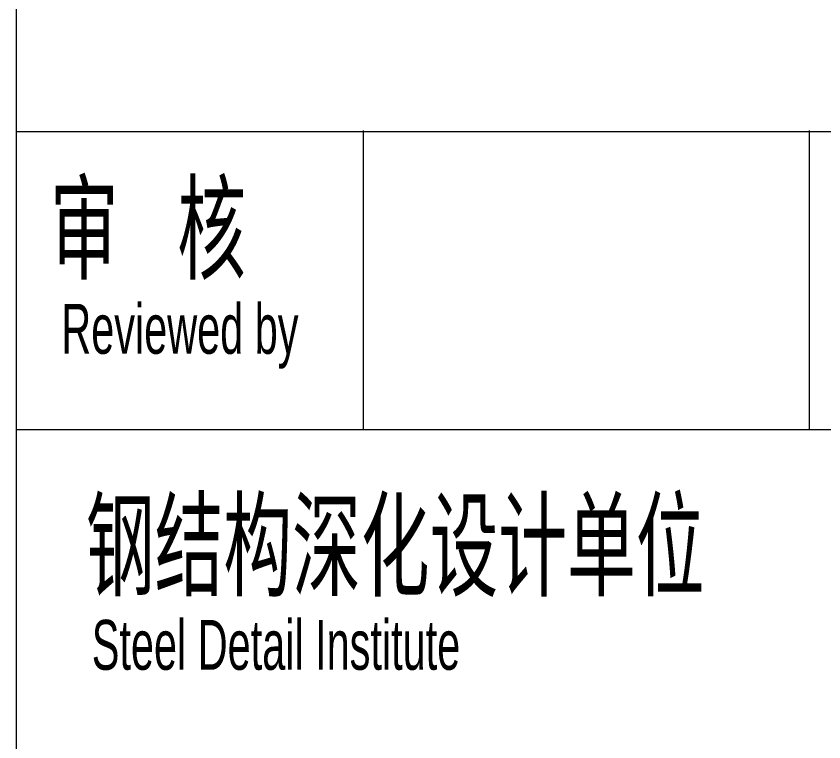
# Model space of a CAD drawing. Header units: millimetres. Extents: x 48 to 11980, y 100 to 8500.
# Drawn here: x 10798 to 11370, y 4155 to 4669 of the extents above; entities that cross this region are included whole.
import ezdxf

# ---------------------------------------------------------------- set-up
doc = ezdxf.new("R2010")
doc.units = ezdxf.units.MM
doc.linetypes.add('XKITLINE00', pattern=[0])
doc.layers.add('OtherObjectType', color=1, linetype='Continuous', lineweight=0)
doc.styles.add('$TD_AUDIT_GENERATED_(C4)', font='ARIAL.TTF')

# ---------------------------------------------------------------- blocks, each defined once
blk = doc.blocks.new('*A5')
at = {"layer": 'OtherObjectType', "color": 7, "linetype": 'XKITLINE00', "lineweight": 0}
for p, q in [((10798, 8405.95), (10798, 192)), ((10798, 4587.45), (11879.38, 4587.45)), ((11044, 4376), (11044, 4588)), ((11360, 4376), (11360, 4588)), ((10798, 4376.3), (11879.38, 4376.3))]:
    blk.add_line(p, q, dxfattribs=at)
at = {"layer": 'OtherObjectType', "color": 7, "style": '$TD_AUDIT_GENERATED_(C4)', "width": 0.595}
for s, height, p in [('\\M+5C9F3   \\M+5BACB', 60, (10821.85, 4488.95)), ('Reviewed by', 35.315, (10830, 4430)), ('\\M+5B8D6\\M+5BDE1\\M+5B9B9\\M+5C9EE\\M+5BBAF\\M+5C9E8\\M+5BCC6\\M+5B5A5\\M+5CEBB', 60, (10847.44, 4264.61)), ('Steel Detail Institute', 35.315, (10851.59, 4206.28))]:
    blk.add_text(s, height=height, dxfattribs=at).set_placement(p)

msp = doc.modelspace()

# ---------------------------------------------------------------- block references
at = {"lineweight": 0}
msp.add_blockref('*A5', (0, 0), dxfattribs=at)

doc.saveas('drawing.dxf')
